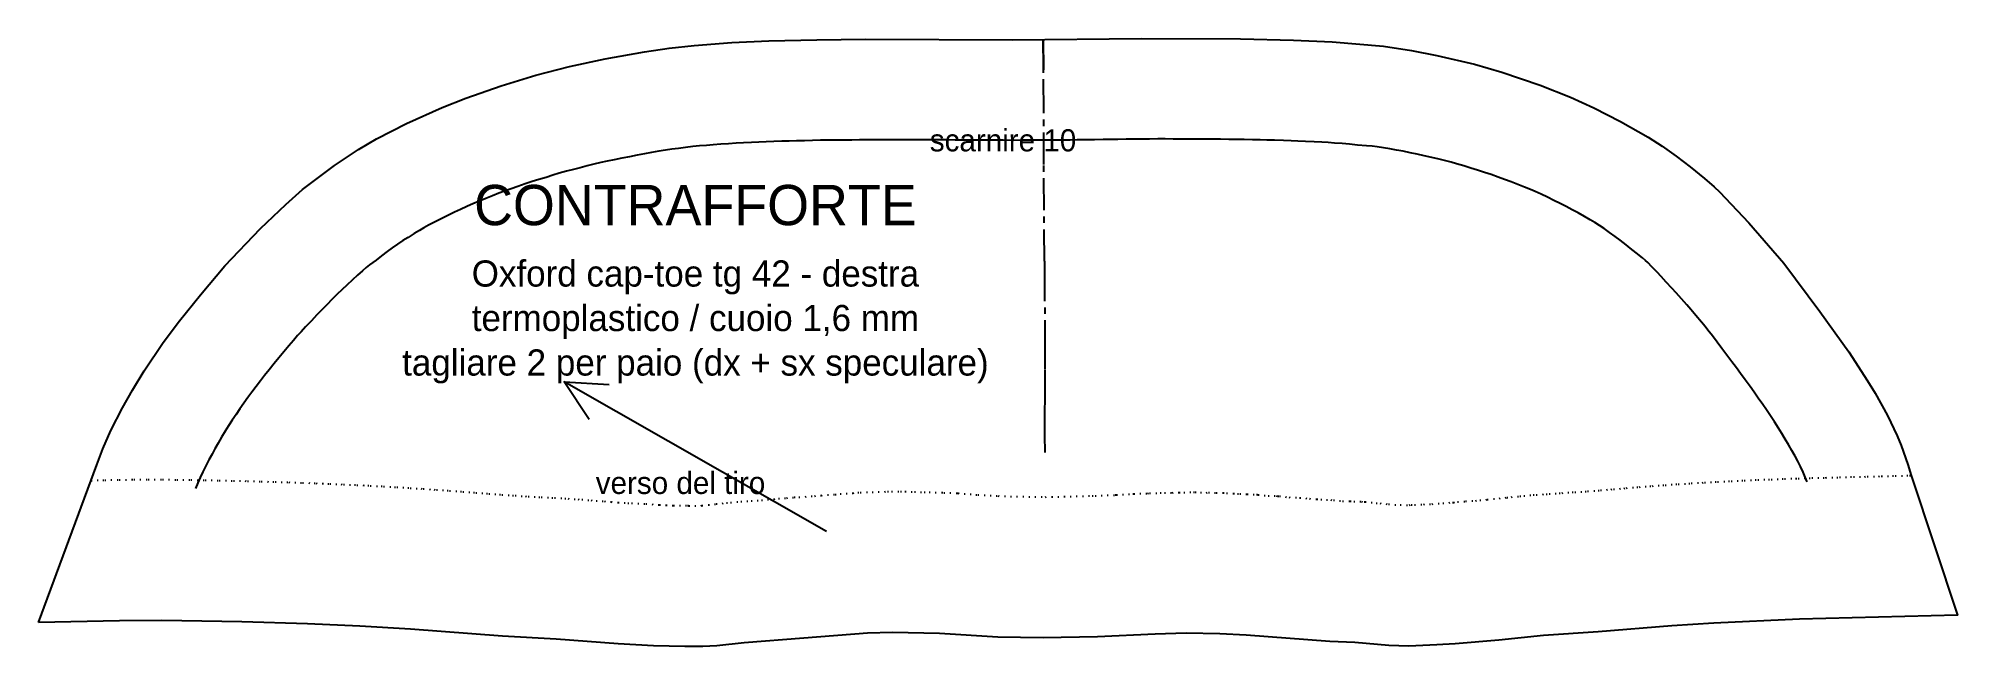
# Model space of a CAD drawing. Header units: millimetres. Extents: x 0 to 191, y 0 to 60.
import ezdxf
from ezdxf.enums import TextEntityAlignment as Align

# ---------------------------------------------------------------- set-up
doc = ezdxf.new("R2010")
doc.units = ezdxf.units.MM
for name, pattern in [('CENTER', [5.08, 3.175, -0.635, 0.635, -0.635]), ('DASHDOT', [3.556, 2.54, -0.508, 0, -0.508]), ('DOT', [0.508, 0, -0.508])]:
    doc.linetypes.add(name, pattern=pattern)
for name, color, linetype in [('ASSE', 6, 'CENTER'), ('MONTAGGIO', 5, 'DOT'), ('SCARNITURA', 8, 'DASHDOT'), ('TACCHE', 7, 'CONTINUOUS'), ('TAGLIO', 7, 'CONTINUOUS'), ('TESTO', 7, 'CONTINUOUS')]:
    doc.layers.add(name, color=color, linetype=linetype)

msp = doc.modelspace()

# ---------------------------------------------------------------- linework, layer by layer
at = {"layer": 'ASSE'}
for points in [[(99.87, 53.18), (99.85, 57.53), (99.85, 57.53), (99.83, 60.3)], [(99.94, 38.27), (99.94, 38.27), (99.94, 38.27), (99.94, 38.27), (99.94, 38.27), (99.94, 38.27), (99.89, 47.9), (99.89, 47.9), (99.87, 53.18), (99.87, 53.18)], [(99.94, 38.27), (99.95, 37.49), (99.98, 30.75), (99.98, 30.75), (99.98, 27.54), (99.98, 27.54), (99.97, 25.05), (99.97, 25.05), (99.96, 22.91), (99.96, 22.91), (99.96, 21.01), (99.96, 21.01), (99.97, 19.27), (99.97, 19.27)]]:
    msp.add_lwpolyline(points, dxfattribs=at)
at = {"layer": 'MONTAGGIO'}
msp.add_lwpolyline([(5.24, 16.51), (6.39, 16.54), (6.6, 16.54), (7.84, 16.57), (8.04, 16.57), (9.28, 16.59), (9.48, 16.59), (10.7, 16.59), (10.9, 16.59), (12.13, 16.59), (12.33, 16.59), (13.54, 16.58), (13.75, 16.57), (14.96, 16.56), (15.16, 16.56), (16.36, 16.53), (16.57, 16.53), (17.77, 16.51), (17.97, 16.5), (19.16, 16.48), (19.37, 16.47), (20.55, 16.45), (20.76, 16.44), (21.93, 16.41), (22.14, 16.4), (23.3, 16.37), (23.52, 16.36), (24.67, 16.32), (24.88, 16.32), (26.03, 16.28), (26.25, 16.28), (27.38, 16.23), (27.6, 16.22), (28.74, 16.18), (28.95, 16.17), (30.07, 16.12), (30.3, 16.11), (31.41, 16.06), (31.64, 16.05), (32.74, 16), (32.97, 15.98), (34.06, 15.93), (34.29, 15.91), (35.39, 15.85), (35.61, 15.83), (36.7, 15.77), (36.93, 15.75), (38.01, 15.69), (38.24, 15.67), (39.31, 15.59), (39.54, 15.58), (40.62, 15.5), (40.85, 15.48), (41.92, 15.41), (42.16, 15.39), (43.22, 15.3), (43.46, 15.28), (44.51, 15.2), (44.75, 15.19), (45.8, 15.11), (46.05, 15.09), (47.1, 15.02), (47.36, 15), (48.4, 14.93), (48.65, 14.92), (49.7, 14.86), (49.96, 14.85), (51, 14.79), (51.28, 14.78), (52.3, 14.72), (52.62, 14.7), (53.62, 14.63), (53.98, 14.61), (54.92, 14.53), (55.4, 14.49), (56.24, 14.43), (56.91, 14.37), (57.58, 14.32), (58.55, 14.26), (58.93, 14.24), (60.33, 14.19), (60.35, 14.18), (60.36, 14.18), (61.69, 14.08), (62.36, 14.05), (63.08, 14.02), (64.48, 14), (64.56, 14), (64.6, 13.99), (65.92, 14), (66.56, 14.07), (67.33, 14.17), (68.36, 14.27), (68.77, 14.32), (69.79, 14.4), (70.37, 14.44), (70.8, 14.48), (71.83, 14.55), (73.06, 14.66), (73.52, 14.7), (74.31, 14.76), (75.09, 14.83), (75.55, 14.85), (77.09, 14.95), (77.77, 15.02), (79.15, 15.11), (79.64, 15.16), (80.9, 15.25), (81.4, 15.3), (81.65, 15.31), (82.83, 15.35), (84.05, 15.39), (84.34, 15.41), (84.76, 15.42), (85.63, 15.41), (86.09, 15.4), (87.03, 15.36), (87.98, 15.34), (88.49, 15.33), (89.75, 15.3), (89.95, 15.29), (91.19, 15.24), (91.34, 15.23), (91.36, 15.23), (93.13, 15.09), (93.34, 15.07), (95.36, 14.96), (95.96, 14.93), (100.03, 14.86), (100.67, 14.87), (104.69, 14.97), (104.97, 14.98), (106.97, 15.06), (107.09, 15.08), (108.74, 15.16), (108.8, 15.17), (108.81, 15.17), (110.18, 15.22), (110.39, 15.23), (111.43, 15.26), (111.86, 15.27), (112.63, 15.29), (113.31, 15.3), (113.79, 15.32), (114.74, 15.33), (114.92, 15.33), (115.46, 15.32), (116.02, 15.29), (116.23, 15.3), (117.01, 15.27), (117.71, 15.27), (118.04, 15.25), (118.72, 15.22), (119.11, 15.19), (119.34, 15.19), (120.07, 15.14), (121.01, 15.11), (121.07, 15.1), (121.16, 15.09), (122.16, 14.98), (122.98, 14.96), (123.14, 14.95), (123.29, 14.94), (124.26, 14.83), (125.29, 14.79), (125.31, 14.79), (125.31, 14.79), (126.29, 14.7), (127.01, 14.65), (127.39, 14.61), (127.97, 14.59), (128.4, 14.57), (128.65, 14.54), (129.56, 14.46), (130.31, 14.44), (130.67, 14.41), (131.43, 14.4), (131.69, 14.39), (131.79, 14.39), (132.9, 14.26), (133.3, 14.24), (134.13, 14.15), (134.74, 14.09), (135.29, 14.07), (136.19, 14.06), (136.36, 14.07), (136.72, 14.09), (137.33, 14.12), (137.59, 14.13), (138.44, 14.16), (139.05, 14.21), (139.52, 14.24), (140.48, 14.32), (140.59, 14.33), (140.99, 14.37), (141.61, 14.41), (141.78, 14.43), (142.77, 14.49), (143.18, 14.54), (143.94, 14.6), (144.54, 14.67), (145.11, 14.72), (145.87, 14.81), (146.32, 14.85), (147.18, 14.94), (147.55, 14.97), (148.49, 15.06), (148.8, 15.07), (149.79, 15.15), (150.07, 15.17), (151.08, 15.24), (151.34, 15.25), (152.36, 15.33), (152.62, 15.34), (153.65, 15.41), (153.9, 15.43), (154.94, 15.51), (155.18, 15.53), (156.22, 15.62), (156.46, 15.64), (157.5, 15.72), (157.74, 15.75), (158.78, 15.83), (159.02, 15.85), (160.07, 15.93), (160.31, 15.95), (161.37, 16.03), (161.61, 16.04), (162.66, 16.12), (162.91, 16.13), (163.96, 16.2), (164.2, 16.22), (165.27, 16.28), (165.51, 16.3), (166.58, 16.36), (166.82, 16.37), (167.9, 16.43), (168.15, 16.44), (169.22, 16.49), (169.47, 16.5), (170.55, 16.55), (170.8, 16.56), (171.88, 16.6), (172.14, 16.61), (173.23, 16.65), (173.47, 16.67), (174.57, 16.7), (174.82, 16.71), (175.92, 16.74), (176.18, 16.75), (177.29, 16.78), (177.55, 16.78), (178.65, 16.81), (178.92, 16.82), (180.03, 16.85), (180.3, 16.85), (181.41, 16.88), (181.68, 16.89), (182.8, 16.91), (183.08, 16.92), (184.2, 16.95), (184.47, 16.96), (185.6, 16.98), (185.88, 16.99), (186.04, 17)], dxfattribs=at)
at = {"layer": 'SCARNITURA'}
msp.add_lwpolyline([(175.72, 16.36), (175.53, 16.83), (175.3, 17.33), (175.04, 17.89), (174.78, 18.41), (174.51, 18.92), (174.2, 19.48), (173.9, 20.01), (173.54, 20.61), (173.21, 21.16), (172.86, 21.71), (172.48, 22.31), (172.08, 22.91), (171.68, 23.51), (171.3, 24.06), (170.86, 24.69), (170.46, 25.26), (170.04, 25.83), (169.55, 26.5), (169.1, 27.13), (168.68, 27.7), (168.22, 28.3), (167.74, 28.94), (167.25, 29.6), (166.76, 30.25), (166.31, 30.86), (165.86, 31.44), (165.59, 31.81), (165.22, 32.22), (164.66, 32.89), (164.16, 33.47), (163.75, 33.94), (163.22, 34.53), (162.69, 35.14), (162.28, 35.59), (161.72, 36.19), (161.21, 36.75), (160.81, 37.18), (160.27, 37.72), (159.87, 38.14), (159.66, 38.34), (159.34, 38.61), (158.72, 39.1), (158.14, 39.59), (157.72, 39.92), (157.13, 40.36), (156.64, 40.74), (156.09, 41.12), (155.55, 41.52), (155.08, 41.82), (154.63, 42.12), (154.16, 42.39), (153.58, 42.73), (152.95, 43.07), (152.37, 43.4), (151.78, 43.7), (151.17, 44.02), (150.55, 44.32), (149.91, 44.64), (149.3, 44.93), (148.7, 45.21), (148.22, 45.42), (147.62, 45.65), (146.98, 45.91), (146.31, 46.16), (145.64, 46.41), (145.02, 46.63), (144.31, 46.88), (143.65, 47.1), (142.97, 47.32), (142.31, 47.53), (141.61, 47.74), (140.89, 47.96), (140.36, 48.12), (139.83, 48.25), (139.14, 48.41), (138.42, 48.58), (137.66, 48.75), (136.96, 48.91), (136.27, 49.05), (135.57, 49.2), (134.93, 49.32), (134.25, 49.44), (133.64, 49.54), (133, 49.63), (132.5, 49.7), (131.93, 49.74), (131.04, 49.82), (130.26, 49.9), (129.52, 49.96), (128.75, 50.02), (128.13, 50.07), (127.51, 50.1), (126.73, 50.13), (125.88, 50.17), (125.1, 50.21), (124.45, 50.24), (123.68, 50.26), (122.8, 50.29), (122.05, 50.32), (121.37, 50.33), (120.6, 50.35), (119.78, 50.36), (119.03, 50.37), (118.26, 50.38), (117.44, 50.39), (116.66, 50.4), (115.9, 50.4), (115.12, 50.41), (114.33, 50.41), (113.55, 50.41), (112.72, 50.41), (111.92, 50.42), (111.22, 50.42), (110.37, 50.41), (109.59, 50.41), (108.9, 50.4), (108.06, 50.39), (107.24, 50.38), (106.51, 50.38), (105.76, 50.36), (104.92, 50.34), (104.01, 50.33), (103.2, 50.33), (102.49, 50.32), (101.66, 50.31), (100.78, 50.3), (99.96, 50.3), (99.21, 50.29), (98.39, 50.29), (97.57, 50.29), (96.72, 50.28), (95.83, 50.29), (95.04, 50.3), (94.27, 50.3), (93.49, 50.31), (92.67, 50.31), (91.85, 50.32), (91.07, 50.32), (90.26, 50.33), (89.48, 50.33), (88.69, 50.34), (87.9, 50.34), (87.12, 50.34), (86.32, 50.34), (85.52, 50.34), (84.74, 50.34), (83.96, 50.34), (83.17, 50.33), (82.35, 50.33), (81.58, 50.33), (80.81, 50.32), (80.01, 50.31), (79.21, 50.31), (78.45, 50.3), (77.69, 50.29), (76.91, 50.27), (76.11, 50.25), (75.31, 50.24), (74.58, 50.22), (73.84, 50.2), (73.07, 50.17), (72.29, 50.14), (71.56, 50.12), (70.84, 50.08), (70.06, 50.04), (69.31, 49.99), (68.55, 49.94), (67.78, 49.9), (67.05, 49.84), (66.37, 49.79), (65.69, 49.73), (65.01, 49.66), (64.3, 49.57), (63.6, 49.49), (62.94, 49.4), (62.3, 49.31), (61.65, 49.2), (60.92, 49.07), (60.2, 48.94), (59.47, 48.8), (58.71, 48.65), (57.96, 48.5), (57.2, 48.35), (56.51, 48.21), (55.86, 48.07), (55.19, 47.91), (54.51, 47.75), (53.81, 47.57), (53.15, 47.4), (52.46, 47.21), (51.75, 47.01), (51.09, 46.82), (50.43, 46.61), (49.71, 46.39), (49.06, 46.19), (48.37, 45.95), (47.64, 45.71), (46.96, 45.47), (46.32, 45.25), (45.73, 45.03), (45.11, 44.79), (44.46, 44.52), (43.83, 44.26), (43.21, 44), (42.55, 43.7), (41.94, 43.43), (41.33, 43.14), (40.69, 42.83), (40.09, 42.53), (39.43, 42.19), (38.77, 41.85), (38.3, 41.6), (37.85, 41.34), (37.33, 41.03), (36.73, 40.65), (36.21, 40.33), (35.69, 39.96), (35.16, 39.61), (34.66, 39.23), (34.09, 38.82), (33.54, 38.39), (32.9, 37.91), (32.55, 37.64), (32.21, 37.34), (31.71, 36.9), (31.2, 36.42), (30.64, 35.9), (30.18, 35.48), (29.66, 34.96), (29.15, 34.47), (28.68, 33.97), (28.12, 33.41), (27.67, 32.94), (27.12, 32.35), (26.54, 31.75), (26.09, 31.28), (25.74, 30.89), (25.33, 30.4), (24.87, 29.86), (24.39, 29.28), (23.89, 28.68), (23.43, 28.11), (22.92, 27.48), (22.46, 26.92), (22.07, 26.41), (21.63, 25.83), (21.2, 25.27), (20.81, 24.74), (20.41, 24.18), (20.02, 23.63), (19.64, 23.06), (19.25, 22.48), (18.9, 21.94), (18.56, 21.39), (18.2, 20.81), (17.86, 20.22), (17.54, 19.66), (17.25, 19.12), (16.94, 18.54), (16.63, 17.94), (16.35, 17.37), (16.08, 16.8), (15.84, 16.26), (15.6, 15.69)], dxfattribs=at)
at = {"layer": 'TACCHE'}
msp.add_lwpolyline([(99.83, 60.3), (99.84, 57.3)], dxfattribs=at)
at = {"layer": 'TAGLIO'}
msp.add_lwpolyline([(0, 2.41), (5.79, 18.07), (6.41, 19.65), (7.21, 21.45), (8.37, 23.73), (9.34, 25.46), (10.52, 27.39), (12.41, 30.19), (14.01, 32.35), (16.09, 34.93), (18.51, 37.82), (22.08, 41.53), (24.57, 43.93), (26.25, 45.41), (29.42, 47.8), (31.81, 49.38), (33.6, 50.44), (36.57, 51.95), (40.11, 53.55), (42.47, 54.49), (45.97, 55.69), (49.43, 56.75), (52.76, 57.62), (56.29, 58.37), (60.21, 59.09), (62.66, 59.45), (65.15, 59.72), (68.9, 59.99), (72.57, 60.16), (77.32, 60.28), (82.15, 60.33), (96.77, 60.28), (109.58, 60.41), (119.43, 60.37), (124.69, 60.24), (128.51, 60.07), (133.61, 59.64), (136.4, 59.22), (138.92, 58.72), (142.66, 57.86), (145.39, 57.05), (149.2, 55.76), (152.2, 54.59), (154.51, 53.53), (157.18, 52.17), (159.93, 50.6), (161.3, 49.7), (162.69, 48.71), (164.09, 47.64), (165.51, 46.48), (166.46, 45.68), (167, 45.16), (169.91, 42.08), (173.38, 38.09), (176.98, 33.29), (179.85, 29.28), (181.72, 26.41), (182.47, 25.17), (183.69, 22.95), (184.65, 20.93), (185.05, 19.96), (185.71, 18.1), (186.04, 17), (190.66, 3.11), (174.95, 2.71), (166.44, 2.33), (162.27, 2.06), (154.94, 1.47), (149.53, 1.09), (145.08, 0.64), (140.75, 0.29), (138.91, 0.17), (136.13, 0.06), (134.17, 0.1), (130.79, 0.41), (128.3, 0.52), (119.99, 1.13), (117.36, 1.27), (114.02, 1.32), (110.93, 1.24), (105.2, 0.98), (99.8, 0.87), (95.31, 0.95), (89.51, 1.3), (84.86, 1.41), (82.36, 1.33), (76.03, 0.85), (70.11, 0.38), (67.41, 0.08), (66.01, 0), (64.23, 0), (61.1, 0.09), (57.6, 0.29), (51.45, 0.75), (46.12, 1.05), (36.96, 1.73), (31.92, 2.02), (26.73, 2.25), (20.2, 2.45), (12.25, 2.59), (8.07, 2.57), (0, 2.41)], dxfattribs=at)
at = {"layer": 'TESTO'}
for points in [[(78.3, 11.44), (52.24, 26.29)], [(54.72, 22.57), (52.24, 26.29), (56.7, 26.05)]]:
    msp.add_lwpolyline(points, dxfattribs=at)

# ---------------------------------------------------------------- texts
for s, height, p in [('scarnire 10', 2.2, (95.83, 50.29)), ('CONTRAFFORTE', 4, (65.27, 43.86)), ('Oxford cap-toe tg 42 - destra', 2.6, (65.27, 37.06)), ('termoplastico / cuoio 1,6 mm', 2.6, (65.27, 32.64)), ('tagliare 2 per paio (dx + sx speculare)', 2.6, (65.27, 28.22)), ('verso del tiro', 2.2, (63.79, 16.26))]:
    msp.add_text(s, height=height, dxfattribs=at).set_placement(p, align=Align.MIDDLE_CENTER)

doc.saveas('drawing.dxf')
